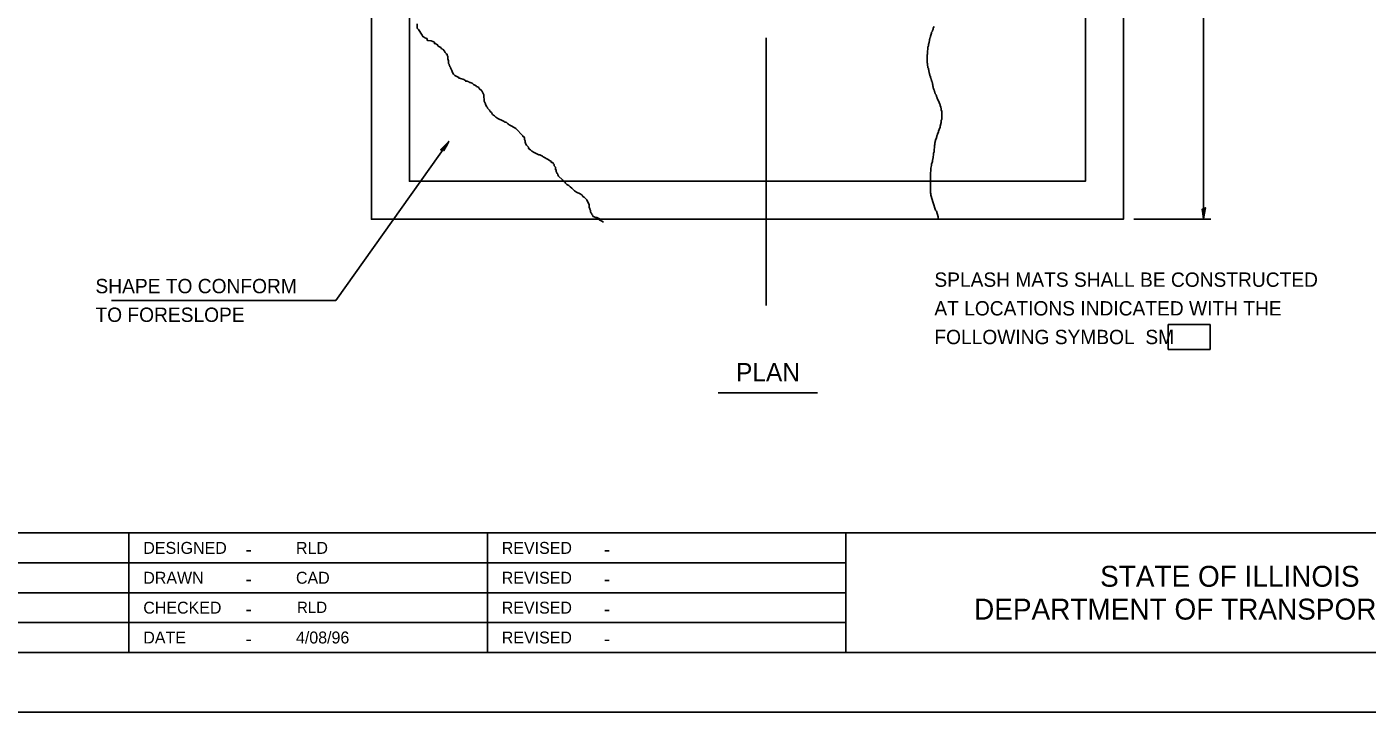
# Model space of a CAD drawing. Extents: x 1346939 to 1347619, y 1153505 to 1153945.
# Drawn here: x 1347085.8 to 1347310.1, y 1153505.2 to 1153619.9 of the extents above; entities that cross this region are included whole.
import ezdxf

# ---------------------------------------------------------------- set-up
doc = ezdxf.new("R2010")
doc.units = 0
for name, color, linetype in [('Design_EX_Roadway Dimensions', 7, 'Continuous'), ('Design_EX_Roadway Notes', 7, 'Continuous'), ('Level 48', 7, 'Continuous'), ('Sheets_50 Reference Boundary', 7, 'Continuous'), ('Sheets_General Details', 7, 'Continuous'), ('Sheets_Printer Plotting Border', 7, 'Continuous'), ('Topo_Landscape Items', 7, 'Continuous'), ('XSC_Exist Ground', 7, 'Continuous')]:
    doc.layers.add(name, color=color, linetype=linetype)

msp = doc.modelspace()

# ---------------------------------------------------------------- linework, layer by layer
at = {"layer": 'Design_EX_Roadway Dimensions'}
for p, q in [((1347282.735, 1153587.725), (1347282.735, 1153749.324)), ((1347271.07, 1153587.725), (1347283.935, 1153587.725))]:
    msp.add_line(p, q, dxfattribs=at)
msp.add_lwpolyline([(1347282.761, 1153589.497), (1347282.497, 1153589.438), (1347282.61, 1153588.689), (1347282.735, 1153587.725), (1347282.875, 1153588.754), (1347283.034, 1153589.656), (1347282.761, 1153589.497), (1347282.585, 1153589.417), (1347282.737, 1153588.373), (1347282.937, 1153589.516), (1347282.711, 1153589.346), (1347282.742, 1153588.866), (1347282.813, 1153589.328)], dxfattribs=at)
at = {"layer": 'Design_EX_Roadway Notes'}
for p, q in [((1347209.494, 1153618.1), (1347209.494, 1153573.306)), ((1347137.504, 1153574.13), (1347156.378, 1153600.765)), ((1347099.943, 1153574.13), (1347137.504, 1153574.13)), ((1347201.463, 1153558.65), (1347218.104, 1153558.65))]:
    msp.add_line(p, q, dxfattribs=at)
msp.add_lwpolyline([(1347155.333, 1153599.334), (1347155.584, 1153599.23), (1347155.922, 1153599.906), (1347156.378, 1153600.765), (1347155.669, 1153600.006), (1347155.018, 1153599.364), (1347155.333, 1153599.334), (1347155.521, 1153599.297), (1347156.002, 1153600.237), (1347155.18, 1153599.421), (1347155.461, 1153599.429), (1347155.713, 1153599.838), (1347155.389, 1153599.502)], dxfattribs=at)
msp.add_lwpolyline([(1347276.799, 1153570.083), (1347276.799, 1153565.931), (1347283.807, 1153565.931), (1347283.807, 1153570.083)], close=True, dxfattribs=at)
at = {"layer": 'Level 48'}
msp.add_lwpolyline([(1346939.373, 1153945.217), (1347619.373, 1153945.217), (1347619.373, 1153505.217), (1346939.373, 1153505.217)], close=True, dxfattribs=at)
at = {"layer": 'Sheets_50 Reference Boundary'}
msp.add_lwpolyline([(1346979.373, 1153935.213), (1347609.373, 1153935.213), (1347609.373, 1153535.217), (1346979.373, 1153535.217)], close=True, dxfattribs=at)
at = {"layer": 'Sheets_General Details'}
for p, q in [((1346979.373, 1153535.217), (1347609.373, 1153535.217)), ((1347102.859, 1153535.217), (1347102.859, 1153515.217)), ((1347162.859, 1153535.217), (1347162.859, 1153515.217)), ((1347222.859, 1153535.217), (1347222.859, 1153515.217)), ((1347038.859, 1153530.217), (1347222.859, 1153530.217)), ((1347038.859, 1153525.217), (1347222.859, 1153525.217)), ((1347038.859, 1153520.217), (1347222.859, 1153520.217)), ((1347619.373, 1153505.217), (1346939.373, 1153505.217))]:
    msp.add_line(p, q, dxfattribs=at)
msp.add_lwpolyline([(1346979.373, 1153935.217), (1347609.373, 1153935.217), (1347609.373, 1153515.217), (1346979.373, 1153515.217)], close=True, dxfattribs=at)
at = {"layer": 'Sheets_Printer Plotting Border'}
msp.add_lwpolyline([(1346939.373, 1153505.217), (1347619.373, 1153505.217), (1347619.373, 1153945.217), (1346939.373, 1153945.217)], close=True, dxfattribs=at)
at = {"layer": 'Topo_Landscape Items'}
for points in [[(1347143.436, 1153749.324), (1347143.436, 1153587.725), (1347269.306, 1153587.725), (1347269.306, 1153749.324), (1347143.436, 1153749.324)], [(1347149.788, 1153742.972), (1347149.788, 1153594.076), (1347262.953, 1153594.076), (1347262.953, 1153742.972), (1347149.788, 1153742.972)]]:
    msp.add_lwpolyline(points, dxfattribs=at)
at = {"layer": 'XSC_Exist Ground'}
for points in [[(1347161.372, 1153609.851), (1347161.05, 1153609.959), (1347160.944, 1153610.065), (1347160.514, 1153610.281), (1347160.301, 1153610.494), (1347159.98, 1153610.601), (1347159.873, 1153610.601), (1347159.766, 1153610.709), (1347159.444, 1153610.815), (1347159.23, 1153610.815), (1347159.23, 1153610.922), (1347158.909, 1153611.137), (1347158.158, 1153611.351), (1347158.052, 1153611.351), (1347158.052, 1153611.458), (1347157.622, 1153611.673), (1347157.409, 1153611.779), (1347157.194, 1153611.994), (1347156.981, 1153612.315), (1347156.873, 1153612.637), (1347156.658, 1153613.065), (1347156.658, 1153613.173), (1347156.553, 1153613.279), (1347156.553, 1153613.386), (1347156.445, 1153613.493), (1347156.445, 1153613.709), (1347156.338, 1153613.814), (1347156.338, 1153613.922), (1347156.338, 1153614.03), (1347156.338, 1153614.242), (1347156.23, 1153614.565), (1347156.23, 1153614.994), (1347156.124, 1153615.206), (1347156.124, 1153615.314), (1347156.017, 1153615.314), (1347156.017, 1153615.422), (1347155.801, 1153615.635), (1347155.694, 1153615.85), (1347155.373, 1153616.171), (1347155.16, 1153616.278), (1347155.053, 1153616.492), (1347154.625, 1153616.707), (1347154.517, 1153616.922), (1347154.088, 1153617.135), (1347153.981, 1153617.135), (1347153.981, 1153617.35), (1347153.445, 1153617.563), (1347152.804, 1153617.671), (1347152.696, 1153617.991), (1347152.375, 1153618.099), (1347152.268, 1153618.206), (1347152.053, 1153618.314), (1347151.945, 1153618.527), (1347151.304, 1153619.491), (1347151.089, 1153619.706), (1347151.089, 1153620.455)], [(1347237.604, 1153619.976), (1347237.536, 1153619.84), (1347237.468, 1153619.706), (1347237.468, 1153619.57), (1347237.334, 1153619.3), (1347237.334, 1153619.231), (1347237.198, 1153619.028), (1347237.198, 1153618.894), (1347236.995, 1153618.352), (1347236.995, 1153618.218), (1347236.928, 1153618.082), (1347236.928, 1153617.946)], [(1347236.928, 1153617.946), (1347236.859, 1153617.812), (1347236.859, 1153617.54), (1347236.792, 1153617.472), (1347236.792, 1153617.27), (1347236.724, 1153617.203), (1347236.724, 1153617.134), (1347236.656, 1153616.999), (1347236.656, 1153616.728), (1347236.588, 1153616.526), (1347236.588, 1153616.322), (1347236.588, 1153616.119), (1347236.522, 1153615.916), (1347236.522, 1153615.375), (1347236.454, 1153615.24), (1347236.454, 1153614.225), (1347236.454, 1153613.886), (1347236.522, 1153613.819), (1347236.522, 1153613.413), (1347236.588, 1153613.346), (1347236.588, 1153613.075), (1347236.656, 1153613.007), (1347236.656, 1153612.873), (1347236.656, 1153612.805), (1347236.724, 1153612.67), (1347236.724, 1153612.466), (1347236.792, 1153612.398), (1347236.792, 1153612.195), (1347236.859, 1153612.127), (1347236.859, 1153611.993), (1347236.928, 1153611.925), (1347236.928, 1153611.722), (1347236.995, 1153611.654), (1347236.995, 1153611.451), (1347237.062, 1153611.383), (1347237.131, 1153611.113), (1347237.198, 1153611.046), (1347237.198, 1153610.842), (1347237.266, 1153610.774), (1347237.266, 1153610.639), (1347237.334, 1153610.571), (1347237.334, 1153610.367), (1347237.334, 1153610.301), (1347237.4, 1153610.301), (1347237.4, 1153609.962), (1347237.468, 1153609.895), (1347237.468, 1153609.691), (1347237.536, 1153609.625), (1347237.536, 1153609.489), (1347237.604, 1153609.422), (1347237.604, 1153609.353), (1347237.604, 1153609.286), (1347237.671, 1153609.218), (1347237.671, 1153609.083), (1347237.74, 1153609.015), (1347237.74, 1153608.879), (1347237.807, 1153608.813), (1347237.807, 1153608.743), (1347237.943, 1153608.541), (1347237.943, 1153608.474), (1347238.01, 1153608.406), (1347238.01, 1153608.338), (1347238.01, 1153608.271), (1347238.146, 1153608.067), (1347238.146, 1153607.933), (1347238.348, 1153607.527), (1347238.552, 1153606.986), (1347238.619, 1153606.918), (1347238.619, 1153606.782), (1347238.755, 1153606.513), (1347238.755, 1153606.377), (1347238.822, 1153606.309), (1347238.822, 1153605.97), (1347238.89, 1153605.834), (1347238.89, 1153604.482), (1347238.822, 1153604.279), (1347238.822, 1153603.941), (1347238.619, 1153603.331), (1347238.619, 1153603.129), (1347238.483, 1153602.722), (1347238.348, 1153602.453), (1347238.348, 1153602.317), (1347238.212, 1153602.046), (1347238.212, 1153601.91), (1347238.078, 1153601.707), (1347238.078, 1153601.573), (1347238.01, 1153601.437), (1347238.01, 1153601.301), (1347237.874, 1153601.032), (1347237.874, 1153600.896), (1347237.807, 1153600.761), (1347237.807, 1153600.625), (1347237.74, 1153600.49), (1347237.74, 1153600.22), (1347237.671, 1153600.084), (1347237.671, 1153599.881), (1347237.671, 1153599.678), (1347237.604, 1153599.474), (1347237.604, 1153599.001), (1347237.536, 1153598.798), (1347237.536, 1153598.46)], [(1347182.259, 1153587.251), (1347181.723, 1153587.572), (1347181.617, 1153587.572), (1347181.617, 1153587.787), (1347181.187, 1153588), (1347180.974, 1153588), (1347180.545, 1153588.214), (1347180.438, 1153588.429), (1347180.331, 1153588.536), (1347180.331, 1153588.644), (1347180.223, 1153588.75), (1347180.117, 1153588.964), (1347180.117, 1153589.178), (1347180.01, 1153589.393), (1347180.01, 1153589.5), (1347179.903, 1153589.716), (1347179.903, 1153590.144), (1347179.474, 1153591), (1347179.046, 1153591.429), (1347178.831, 1153591.536), (1347178.723, 1153591.749), (1347178.403, 1153591.964), (1347177.759, 1153592.285), (1347177.439, 1153592.5), (1347177.01, 1153592.928), (1347176.689, 1153593.142), (1347176.475, 1153593.357), (1347176.154, 1153593.57), (1347175.939, 1153593.785), (1347175.833, 1153594), (1347175.511, 1153594.106), (1347175.403, 1153594.32), (1347174.762, 1153594.962), (1347174.654, 1153595.177), (1347174.654, 1153595.285), (1347174.546, 1153595.392), (1347174.439, 1153595.605), (1347174.333, 1153595.713), (1347174.333, 1153596.034), (1347174.226, 1153596.034), (1347174.226, 1153596.462), (1347174.01, 1153596.677), (1347174.01, 1153596.89), (1347173.905, 1153596.998), (1347173.798, 1153597.213), (1347173.582, 1153597.213), (1347173.477, 1153597.426), (1347173.261, 1153597.534), (1347173.046, 1153597.749), (1347172.19, 1153598.177), (1347172.083, 1153598.284), (1347171.654, 1153598.498), (1347171.441, 1153598.498), (1347170.798, 1153598.818), (1347170.69, 1153598.926), (1347170.262, 1153599.141), (1347170.049, 1153599.354), (1347169.833, 1153599.462), (1347169.833, 1153599.569), (1347169.727, 1153599.569), (1347169.727, 1153599.676), (1347169.727, 1153599.782), (1347169.405, 1153600.105), (1347169.298, 1153600.318), (1347169.191, 1153600.64), (1347169.191, 1153600.854), (1347169.085, 1153601.068), (1347169.085, 1153601.39), (1347168.977, 1153601.39), (1347168.977, 1153601.497), (1347168.869, 1153601.603), (1347168.763, 1153601.603), (1347168.763, 1153601.711), (1347167.585, 1153602.89), (1347166.941, 1153603.318), (1347166.513, 1153603.531), (1347166.406, 1153603.639), (1347166.192, 1153603.746), (1347165.978, 1153603.959), (1347165.764, 1153603.959), (1347165.656, 1153604.067), (1347165.442, 1153604.175), (1347164.585, 1153604.603), (1347164.264, 1153604.817), (1347164.05, 1153605.031), (1347163.728, 1153605.246), (1347163.514, 1153605.567), (1347163.3, 1153605.781), (1347163.193, 1153605.995), (1347162.872, 1153606.317), (1347162.872, 1153606.423), (1347162.764, 1153606.531), (1347162.55, 1153606.959), (1347162.55, 1153607.067), (1347162.336, 1153607.495), (1347162.336, 1153607.817), (1347162.229, 1153608.137), (1347162.229, 1153608.566), (1347161.908, 1153609.209), (1347161.48, 1153609.637), (1347161.372, 1153609.851)], [(1347237.536, 1153598.46), (1347237.468, 1153598.257), (1347237.468, 1153598.054), (1347237.334, 1153597.581), (1347237.334, 1153597.377), (1347237.198, 1153596.972), (1347237.198, 1153596.701), (1347237.062, 1153596.296), (1347237.062, 1153595.753), (1347236.995, 1153595.55), (1347236.995, 1153593.724), (1347236.995, 1153593.521), (1347236.995, 1153592.168), (1347237.062, 1153591.965), (1347237.062, 1153591.762), (1347237.468, 1153590.477), (1347237.874, 1153589.258), (1347238.01, 1153589.056), (1347238.28, 1153588.108), (1347238.28, 1153587.837), (1347238.294, 1153587.793)]]:
    msp.add_lwpolyline(points, dxfattribs=at)

# ---------------------------------------------------------------- texts
at = {"layer": 'Design_EX_Roadway Notes'}
for s, height, p in [('SPLASH MATS SHALL BE CONSTRUCTED', 2.39994, (1347237.662, 1153576.417)), ('SHAPE TO CONFORM', 2.39994, (1347097.251, 1153575.341)), ('AT LOCATIONS INDICATED WITH THE', 2.39994, (1347237.662, 1153571.618)), ('TO FORESLOPE', 2.39994, (1347097.251, 1153570.542)), ('FOLLOWING SYMBOL  SM', 2.39994, (1347237.662, 1153566.818)), ('PLAN', 3.0653, (1347204.461, 1153560.59))]:
    msp.add_text(s, height=height, dxfattribs=at).set_placement(p)
at = {"layer": 'Sheets_General Details'}
for s, height, p in [('DESIGNED', 2, (1347105.259, 1153531.717)), ('RLD       ', 2, (1347130.813, 1153531.717)), ('REVISED', 2, (1347165.258, 1153531.717)), ('-', 2.4, (1347122.339, 1153531.317)), ('-', 2.4, (1347182.339, 1153531.317)), ('DRAWN', 2, (1347105.259, 1153526.717)), ('CAD       ', 2, (1347130.813, 1153526.717)), ('REVISED', 2, (1347165.258, 1153526.717)), ('STATE OF ILLINOIS', 3.50004, (1347265.401, 1153526.217)), ('-', 2.4, (1347122.339, 1153526.317)), ('-', 2.4, (1347182.339, 1153526.317)), ('DEPARTMENT OF TRANSPORTATION', 3.50004, (1347244.304, 1153520.717)), ('CHECKED', 2, (1347105.259, 1153521.717)), ('-', 2.4, (1347122.339, 1153521.317)), ('RLD       ', 1.8864, (1347130.974, 1153521.83)), ('REVISED', 2, (1347165.258, 1153521.717)), ('-', 2.4, (1347182.339, 1153521.317)), ('DATE', 2, (1347105.259, 1153516.717)), ('-', 2.4, (1347122.339, 1153516.317)), ('4/08/96   ', 2, (1347130.813, 1153516.717)), ('REVISED', 2, (1347165.258, 1153516.717)), ('-', 2.4, (1347182.339, 1153516.317))]:
    msp.add_text(s, height=height, dxfattribs=at).set_placement(p)

doc.saveas('drawing.dxf')
